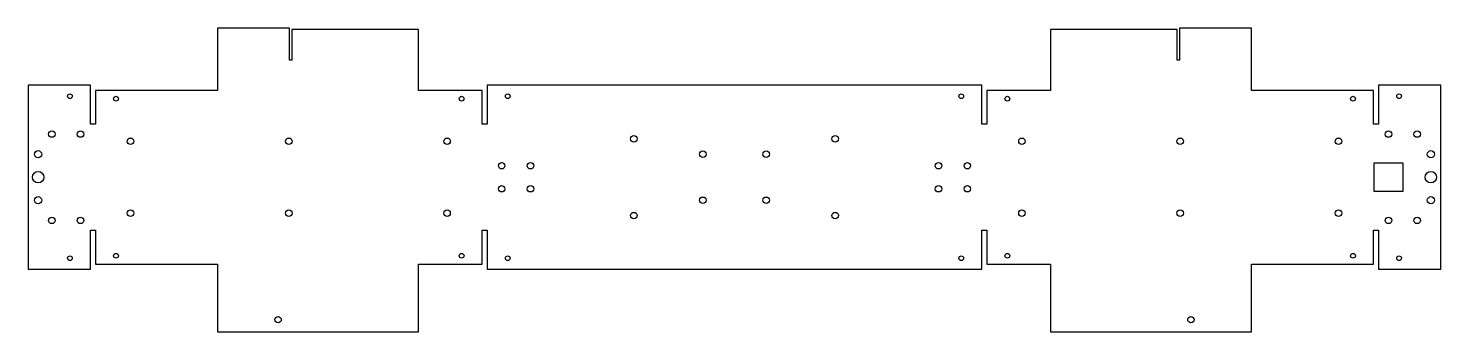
# Model space of a CAD drawing. Header units: millimetres. Extents: x -319 to 663, y -43 to 168.
import ezdxf

# ---------------------------------------------------------------- set-up
doc = ezdxf.new("R2010")
doc.units = ezdxf.units.MM

msp = doc.modelspace()

# ---------------------------------------------------------------- linework, layer by layer
for points in [[(-319.01, 127.86), (-319.01, 0), (-275.83, 0), (-275.83, 27.1), (-272.24, 27.1), (-272.24, 3.51), (-187.42, 3.51), (-187.42, -43.49), (-47.77, -43.49), (-47.77, 3.51), (-3.59, 3.51), (-3.59, 27.1), (0, 27.1), (0, 0), (343.65, 0), (343.65, 27.1), (347.24, 27.1), (347.24, 3.51), (391.42, 3.51), (391.42, -43.49), (531.07, -43.49), (531.07, 3.51), (615.89, 3.51), (615.89, 27.1), (619.48, 27.1), (619.48, 0), (662.66, 0), (662.66, 127.86), (619.48, 127.86), (619.48, 100.75), (615.89, 100.75), (615.89, 124.34), (531.07, 124.34), (531.07, 167.52), (481.07, 167.52), (481.07, 145.27), (479.48, 145.27), (479.48, 166.55), (391.42, 166.55), (391.42, 124.34), (347.24, 124.34), (347.24, 100.75), (343.65, 100.75), (343.65, 127.86), (0, 127.86), (0, 100.75), (-3.59, 100.75), (-3.59, 124.34), (-47.77, 124.34), (-47.77, 166.55), (-135.83, 166.55), (-135.83, 145.27), (-137.42, 145.27), (-137.42, 167.52), (-187.42, 167.52), (-187.42, 124.34), (-272.24, 124.34), (-272.24, 100.75), (-275.83, 100.75), (-275.83, 127.86)], [(616.31, 73.93), (636.31, 73.93), (636.31, 53.93), (616.31, 53.93)]]:
    msp.add_lwpolyline(points, close=True)
for centre, radius in [((-290.04, 120.24), 1.65), ((-258.03, 118.55), 1.65), ((-17.8, 118.55), 1.65), ((14.21, 120.24), 1.65), ((329.44, 120.24), 1.65), ((361.45, 118.55), 1.65), ((601.68, 118.55), 1.65), ((633.69, 120.24), 1.65), ((-302.66, 93.93), 2.25), ((-282.66, 93.93), 2.25), ((-247.92, 88.93), 2.25), ((-137.92, 88.93), 2.25), ((-27.92, 88.93), 2.25), ((101.82, 90.6), 2.25), ((241.82, 90.6), 2.25), ((371.57, 88.93), 2.25), ((481.57, 88.93), 2.25), ((591.57, 88.93), 2.25), ((626.31, 93.93), 2.25), ((646.31, 93.93), 2.25), ((-312.16, 79.93), 2.5), ((149.82, 79.93), 2.25), ((193.82, 79.93), 2.25), ((655.81, 79.93), 2.5), ((10, 71.93), 2.25), ((30, 71.93), 2.25), ((313.65, 71.93), 2.25), ((333.65, 71.93), 2.25), ((-312.16, 63.93), 4), ((655.81, 63.93), 4), ((-312.16, 47.93), 2.5), ((10, 55.93), 2.25), ((30, 55.93), 2.25), ((149.82, 47.93), 2.25), ((193.82, 47.93), 2.25), ((313.65, 55.93), 2.25), ((333.65, 55.93), 2.25), ((655.81, 47.93), 2.5), ((-247.92, 38.93), 2.25), ((-137.92, 38.93), 2.25), ((-27.92, 38.93), 2.25), ((101.82, 37.26), 2.25), ((241.82, 37.26), 2.25), ((371.57, 38.93), 2.25), ((481.57, 38.93), 2.25), ((591.57, 38.93), 2.25), ((-302.66, 33.93), 2.25), ((-282.66, 33.93), 2.25), ((626.31, 33.93), 2.25), ((646.31, 33.93), 2.25), ((-258.03, 9.31), 1.65), ((-17.8, 9.31), 1.65), ((361.45, 9.31), 1.65), ((601.68, 9.31), 1.65), ((-290.04, 7.62), 1.65), ((14.21, 7.62), 1.65), ((329.44, 7.62), 1.65), ((633.69, 7.62), 1.65), ((-145.42, -35.08), 2.25), ((489.07, -35.08), 2.25)]:
    msp.add_circle(centre, radius)

doc.saveas('drawing.dxf')
